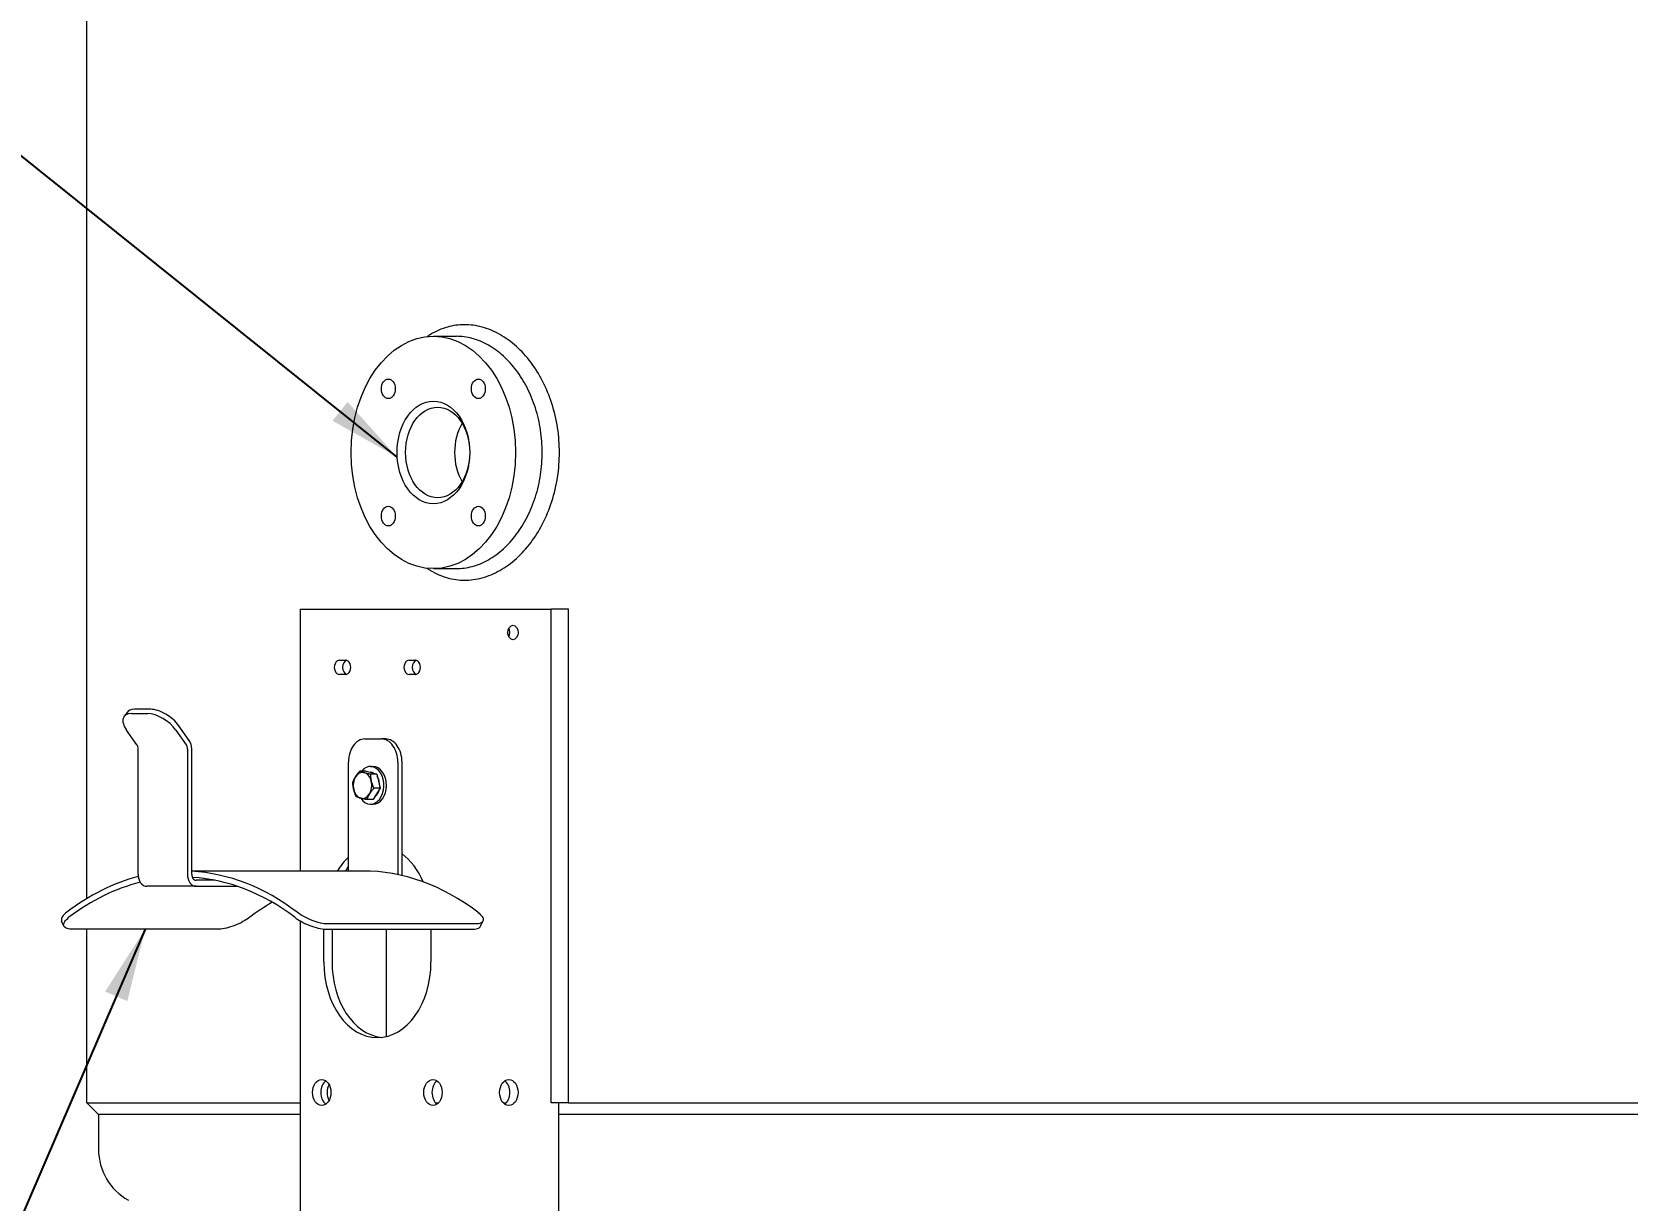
# Model space of a CAD drawing. Header units: inches. Extents: x 20 to 536, y 8 to 344.
# Drawn here: x 81.94 to 116.26, y 70.03 to 95.18 of the extents above; entities that cross this region are included whole.
import ezdxf

# ---------------------------------------------------------------- set-up
doc = ezdxf.new("R2010")
doc.units = ezdxf.units.IN
doc.header["$LTSCALE"] = 16
doc.header["$MEASUREMENT"] = 0
for name, color, linetype, lineweight in [('Dimension (ANSI)', 7, 'Continuous', 25), ('Symbol (ANSI)', 7, 'Continuous', 25), ('Visible (ANSI)', 7, 'Continuous', 50)]:
    doc.layers.add(name, color=color, linetype=linetype, lineweight=lineweight)
doc.styles.add('Standard D-E', font='arial.ttf')
doc.dimstyles.new('in [mm] D-E NeptuneBenson', dxfattribs={"dimscale": 16, "dimtxt": 0.15, "dimasz": 0.098425, "dimexe": 0.125, "dimexo": 0.063, "dimgap": 0.031496, "dimtad": 0, "dimtih": 1, "dimtoh": 1, "dimdec": 4, "dimrnd": 1e-08, "dimzin": 3, "dimdsep": 46, "dimlunit": 5, "dimtxsty": 'Standard D-E', "dimcen": 0.09, "dimdle": 0.393701, "dimclrd": 256, "dimclre": 256, "dimclrt": 256, "dimadec": 1, "dimazin": 1, "dimtfac": 1, "dimtofl": 0, "dimtmove": 0, "dimatfit": 3, "dimfxl": 1, "dimfrac": 1, "dimtolj": 1, "dimtzin": 4, "dimlwd": -1, "dimlwe": -1, "dimarcsym": 0})
doc.dimstyles.new('in [mm] D-E NeptuneBenson$7', dxfattribs={"dimscale": 16, "dimtxt": 0.15, "dimasz": 0.098425, "dimexe": 0.125, "dimexo": 0.063, "dimgap": 0.031496, "dimtad": 0, "dimtih": 1, "dimtoh": 1, "dimdec": 4, "dimrnd": 1e-08, "dimzin": 3, "dimdsep": 46, "dimlunit": 5, "dimtxsty": 'Standard D-E', "dimcen": 0.09, "dimdle": 0.393701, "dimclrd": 256, "dimclre": 256, "dimclrt": 256, "dimadec": 1, "dimazin": 1, "dimtfac": 1, "dimtofl": 0, "dimtmove": 0, "dimatfit": 3, "dimfxl": 1, "dimfrac": 1, "dimtolj": 1, "dimtzin": 4, "dimlwd": -1, "dimlwe": -1, "dimarcsym": 0})

# ---------------------------------------------------------------- blocks, each defined once
blk = doc.blocks.new('*D24')
at = {"layer": 'Defpoints', "color": 0, "transparency": 16777216}
for p in [(33.616, 158.01), (110.294, 158.01), (85.585, 47.596)]:
    blk.add_point(p, dxfattribs=at)
at = {"layer": 'Dimension (ANSI)', "transparency": 16777216}
for p, q in [((109.286, 158.01), (31.616, 158.01)), ((33.616, 156.436), (33.616, 107.78)), ((33.616, 49.171), (33.616, 97.827)), ((84.577, 47.596), (31.616, 47.596))]:
    blk.add_line(p, q, dxfattribs=at)
for points in [[(33.354, 156.436), (33.879, 156.436), (33.616, 158.01)], [(33.354, 49.171), (33.879, 49.171), (33.616, 47.596)]]:
    blk.add_solid(points, dxfattribs=at)
at = {"layer": 'Dimension (ANSI)', "transparency": 16777216, "char_height": 2.4, "attachment_point": 5, "style": 'Standard D-E'}
for s, insert in [('\\A1; 110{\\H1x;\\S7#16;} in', (33.616, 105.738)), ('\\A1;[2804.5 mm]', (33.616, 100.761))]:
    blk.add_mtext(s, dxfattribs=dict(at, insert=insert))
blk = doc.blocks.new('*D25')
at = {"layer": 'Defpoints', "color": 0, "transparency": 16777216}
for p in [(51.286, 148.125), (81.794, 148.125), (85.585, 47.596)]:
    blk.add_point(p, dxfattribs=at)
at = {"layer": 'Dimension (ANSI)', "transparency": 16777216}
for p, q in [((80.786, 148.125), (49.286, 148.125)), ((51.286, 146.551), (51.286, 117.724)), ((51.286, 49.171), (51.286, 107.772)), ((84.577, 47.596), (49.286, 47.596))]:
    blk.add_line(p, q, dxfattribs=at)
for points in [[(51.023, 146.551), (51.548, 146.551), (51.286, 148.125)], [(51.023, 49.171), (51.548, 49.171), (51.286, 47.596)]]:
    blk.add_solid(points, dxfattribs=at)
at = {"layer": 'Dimension (ANSI)', "transparency": 16777216, "char_height": 2.4, "attachment_point": 5, "style": 'Standard D-E'}
for s, insert in [('\\A1; 100{\\H1x;\\S1#2;} in', (51.286, 115.682)), ('\\A1;[2553.4 mm]', (51.286, 110.706))]:
    blk.add_mtext(s, dxfattribs=dict(at, insert=insert))

msp = doc.modelspace()

# ---------------------------------------------------------------- linework, layer by layer
at = {"layer": 'Visible (ANSI)', "linetype": 'Continuous', "lineweight": 18}
for p, q in [((83.11671, 76.52515), (83.11671, 123.37531)), ((90.57334, 88.62531), (91.06862, 88.62531)), ((90.57334, 83.62531), (91.06862, 83.62531)), ((87.71024, 82.75031), (87.91234, 82.75031)), ((87.71024, 82.75031), (87.71024, 77.11714)), ((87.91234, 82.75031), (90.82561, 82.75031)), ((90.82561, 82.75031), (91.80142, 82.75031)), ((91.80142, 82.75031), (93.10944, 82.75031)), ((93.48035, 82.75031), (93.10944, 82.75031)), ((93.10944, 72.12531), (93.10944, 82.75031)), ((93.48035, 72.12531), (93.48035, 82.75031)), ((88.55227, 81.65531), (88.68662, 81.65531)), ((88.68662, 81.34531), (88.55227, 81.34531)), ((90.05133, 81.65531), (90.18568, 81.65531)), ((90.18568, 81.34531), (90.05133, 81.34531)), ((83.98214, 80.53206), (83.91714, 80.44014)), ((84.07539, 80.50502), (84.42894, 80.50502)), ((84.49394, 80.59694), (84.14039, 80.59694)), ((84.19508, 79.83575), (83.97183, 80.15146)), ((85.03249, 80.15146), (85.25574, 79.83575)), ((85.32074, 79.92767), (85.09749, 80.24339)), ((84.222, 77.04734), (84.222, 79.74383)), ((85.28266, 79.74383), (85.28266, 77.04734)), ((85.37459, 77.04734), (85.37459, 79.74383)), ((89.10027, 79.96031), (89.45383, 79.96031)), ((89.54575, 79.96031), (89.45383, 79.96031)), ((88.74672, 77.11714), (88.74672, 79.46031)), ((89.22048, 79.36631), (89.27705, 79.36631)), ((89.80738, 79.46031), (89.80738, 77.04734)), ((89.89931, 77.04734), (89.89931, 79.46031)), ((89.12877, 79.26743), (88.99237, 79.26743)), ((89.12877, 79.26743), (89.24131, 79.23598)), ((89.35386, 79.20454), (89.21745, 79.20454)), ((89.24131, 79.23598), (89.35386, 79.20454)), ((89.35386, 79.20454), (89.39087, 79.05098)), ((89.39087, 79.05098), (89.42789, 78.89742)), ((89.27683, 78.6532), (89.14043, 78.6532)), ((89.35236, 78.77531), (89.27683, 78.6532)), ((89.42789, 78.89742), (89.29148, 78.89742)), ((89.42789, 78.89742), (89.35236, 78.77531)), ((89.22048, 78.55431), (89.27705, 78.55431)), ((89.05219, 77.11714), (85.37459, 77.11714)), ((85.87227, 76.91734), (85.46651, 76.91734)), ((85.46651, 76.78734), (84.40585, 76.78734)), ((85.46651, 76.78734), (86.3575, 76.78734)), ((82.6247, 75.92993), (82.57559, 76.03984)), ((85.96394, 75.86763), (82.78195, 75.86763)), ((83.11671, 72.12531), (83.11671, 75.86763)), ((87.71024, 76.04244), (87.71024, 69.24631)), ((88.21639, 75.16031), (88.21639, 75.86884)), ((88.25136, 75.86763), (91.43334, 75.86763)), ((91.48244, 75.97753), (88.30046, 75.97753)), ((88.39317, 75.86763), (88.39317, 75.16031)), ((89.55711, 75.86763), (89.55711, 73.55217)), ((90.52156, 75.86763), (90.52156, 75.16031)), ((91.5906, 75.92993), (91.63971, 76.03984)), ((83.11671, 72.12531), (87.71024, 72.12531)), ((83.36874, 71.87531), (83.11874, 72.12531)), ((90.62433, 72.12531), (90.68324, 72.12531)), ((92.07956, 72.12531), (92.13847, 72.12531)), ((93.48035, 72.12531), (93.10944, 72.12531)), ((93.26942, 72.12531), (93.26942, 64.78104)), ((93.48035, 72.12531), (128.25712, 72.12531)), ((83.36874, 71.87531), (83.36874, 71.12505)), ((87.71024, 71.87531), (83.36874, 71.87531)), ((128.46805, 71.87531), (93.26942, 71.87531))]:
    msp.add_line(p, q, dxfattribs=at)
msp.add_arc((84.61674, 71.12505), 1.248, 180, 240.948825, dxfattribs=at)
for centre, major_axis in [((90.57334, 86.12531), (0, 2.5)), ((89.60459, 87.49533), (0, 0.21094)), ((91.54209, 87.49533), (0, -0.21094)), ((90.57334, 86.12531), (0, -1.105)), ((90.66526, 86.12531), (0, 0.975)), ((89.60459, 84.75529), (0, 0.21094)), ((91.54209, 84.75529), (0, -0.21094)), ((92.28725, 82.25031), (0, -0.155)), ((88.17255, 72.35031), (0, -0.28)), ((90.5654, 72.35031), (0, -0.28)), ((92.1974, 72.35031), (0, 0.28))]:
    msp.add_ellipse(centre, major_axis=major_axis, ratio=0.70710678, dxfattribs=at)
for centre, major_axis, ratio, start_param, end_param in [((91.71885, 86.12531), (0, -0.975), 0.70710678, 4.01124167, 5.41353629), ((92.11047, 82.25031), (0, 0.155), 0.70710678, 4.07971898, 5.34505898), ((88.55227, 81.50031), (0, -0.155), 0.70710678, 3.14159265, 6.28318531), ((88.72904, 81.50031), (0, 0.155), 0.70710678, 0.19477764, 2.94681501), ((88.68662, 81.50031), (0, 0.155), 0.70710678, 3.14159265, 6.28318531), ((90.05133, 81.50031), (0, -0.155), 0.70710678, 3.14159265, 6.28318531), ((90.22811, 81.50031), (0, 0.155), 0.70710678, 0.19477764, 2.94681501), ((90.18568, 81.50031), (0, 0.155), 0.70710678, 3.14159265, 6.28318531), ((84.32539, 80.15146), (-0.40825, 0.28868), 0.5, 5.6677056, 7.23850193), ((84.39039, 80.24339), (-0.40825, 0.28868), 0.5, 5.6677056, 6.28318531), ((84.67894, 80.15146), (0.40825, -0.28868), 0.5, 0.95531662, 2.52611294), ((84.74394, 80.24339), (-0.40825, 0.28868), 0.5, 4.09690927, 5.6677056), ((84.13008, 79.74383), (0, -0.13), 0.70710678, 1.57079633, 2.35619449), ((85.19074, 79.74383), (0, 0.13), 0.70710678, 4.71238898, 5.49778714), ((85.19074, 79.74383), (0, -0.26), 0.70710678, 1.57079633, 2.35619449), ((89.10027, 79.46031), (0, 0.5), 0.70710678, 0, 1.57079633), ((89.45383, 79.46031), (0, 0.5), 0.70710678, 4.71238898, 6.28318531), ((89.54575, 79.46031), (0, 0.5), 0.70710678, 4.71238898, 6.28318531), ((89.22048, 78.96031), (0, -0.406), 0.70710678, 5.458297, 10.13771808), ((89.27705, 78.96031), (0, -0.406), 0.70710678, 0, 3.14159265), ((89.04865, 78.96031), (0, -0.281), 0.70710678, 3.99373945, 5.040937), ((89.04865, 78.96031), (0, 0.281), 0.70710678, 6.08813455, 7.1353321), ((89.04865, 78.96031), (0, 0.281), 0.70710678, 5.040937, 6.08813455), ((89.04865, 78.96031), (0, 0.281), 0.70710678, 3.99373945, 5.040937), ((89.22048, 78.96031), (0, 0.281), 0.70710678, 5.90214551, 6.27412359), ((89.22048, 78.96031), (0, -0.281), 0.70710678, 1.48598728, 2.31270141), ((89.04865, 78.96031), (0, -0.281), 0.70710678, 5.040937, 6.08813455), ((89.04865, 78.96031), (0, -0.281), 0.70710678, 6.08813455, 7.1353321), ((89.22048, 78.96031), (0, -0.281), 0.70710678, 0.48407717, 1.22021642), ((89.36898, 76.04031), (0, 1.63), 0.70710678, 0.57029133, 0.84913897), ((89.36898, 76.04031), (0, -1.63), 0.70710678, 2.11404801, 2.66345926), ((85.1631, 69.74714), (0, 7.37), 0.70710678, 0.18090041, 0.49564116), ((84.40585, 77.04734), (0, -0.26), 0.70710678, 4.71238898, 6.28318531), ((85.46651, 77.04734), (0, -0.26), 0.70710678, 4.71238898, 6.28318531), ((85.1631, 69.74714), (0, 7.37), 0.70710678, 5.78754415, 6.24259348), ((85.46651, 77.04734), (0, -0.13), 0.70710678, 4.71238898, 6.28318531), ((85.1631, 69.74714), (0, 7.24), 0.70710678, 5.78876518, 6.23927868), ((89.54575, 76.04031), (0, -1.63), 0.70710678, 3.90758363, 3.99073162), ((89.05219, 69.74714), (0, 7.37), 0.70710678, 5.78754415, 6.28318531), ((89.71546, 77.04734), (0, 0.13), 0.70710678, 4.65113704, 4.71238898), ((89.71546, 77.04734), (0, -0.26), 0.70710678, 1.46300553, 1.57079633), ((85.1631, 69.74714), (0, 7.24), 0.70710678, 0.17578008, 0.49442012), ((89.05219, 69.74714), (0, 7.24), 0.70710678, 0.38961712, 0.49442012), ((89.36898, 75.16031), (0, -1.63), 0.70710678, 4.71238898, 7.85398163), ((89.54575, 75.16031), (0, -1.63), 0.70710678, 4.71238898, 6.20642283), ((88.34933, 72.35031), (0, -0.28), 0.70710678, 3.60436277, 5.82041519), ((88.48509, 72.35031), (0, 0.28), 0.70710678, 0.90964484, 2.23194781), ((90.74218, 72.35031), (0, -0.28), 0.70710678, 3.60436277, 5.82041519), ((92.02063, 72.35031), (0, 0.28), 0.70710678, 3.60436277, 5.82041519)]:
    msp.add_ellipse(centre, major_axis=major_axis, ratio=ratio, start_param=start_param, end_param=end_param, dxfattribs=at)
for points, knots in [([(90.44244, 83.63219), (90.46633, 83.61578), (90.49052, 83.60011), (90.63017, 83.51505), (90.75144, 83.46197), (90.99782, 83.39234), (91.12295, 83.3758), (91.36724, 83.3758), (91.4947, 83.39234), (91.75066, 83.46197), (91.87916, 83.51505), (92.12773, 83.65539), (92.24799, 83.74275), (92.47201, 83.94461), (92.57574, 84.05912), (92.76039, 84.30311), (92.84763, 84.44094), (93.00214, 84.74113), (93.0694, 84.90346), (93.17775, 85.24214), (93.21892, 85.41876), (93.27297, 85.77397), (93.28584, 85.95257), (93.28584, 86.29805), (93.27297, 86.47665), (93.21892, 86.83187), (93.17775, 87.00848), (93.0694, 87.34716), (93.00214, 87.5095), (92.84763, 87.80968), (92.76039, 87.94752), (92.57574, 88.19151), (92.47201, 88.30601), (92.24799, 88.50787), (92.12773, 88.59524), (91.87916, 88.73557), (91.75066, 88.78865), (91.4947, 88.85829), (91.36724, 88.87483), (91.12295, 88.87483), (90.99782, 88.85829), (90.75144, 88.78865), (90.63017, 88.73557), (90.49052, 88.65051), (90.46633, 88.63484), (90.44244, 88.61843)], [7.61823811, 7.61823811, 7.61823811, 7.61823811, 7.89764822, 7.89764822, 9.21392004, 9.21392004, 10.53019187, 10.53019187, 11.8464637, 11.8464637, 13.16273552, 13.16273552, 14.47900735, 14.47900735, 15.79527917, 15.79527917, 17.11155532, 17.11155532, 18.42783146, 18.42783146, 19.7441076, 19.7441076, 21.06038374, 21.06038374, 22.37665988, 22.37665988, 23.69293603, 23.69293603, 25.00921217, 25.00921217, 26.32548831, 26.32548831, 27.64176013, 27.64176013, 28.95803196, 28.95803196, 30.27430379, 30.27430379, 31.59057561, 31.59057561, 32.90684744, 32.90684744, 34.22311926, 34.22311926, 34.50252938, 34.50252938, 34.50252938, 34.50252938]), ([(91.06862, 83.62531), (91.17967, 83.62531), (91.29545, 83.64035), (91.52774, 83.70365), (91.64425, 83.75191), (91.86945, 83.87951), (91.97831, 83.95894), (92.18095, 84.14249), (92.27471, 84.24661), (92.44152, 84.46848), (92.52029, 84.59382), (92.65971, 84.86678), (92.72038, 85.0144), (92.81807, 85.32235), (92.85516, 85.48293), (92.90387, 85.80589), (92.91546, 85.96827), (92.91546, 86.28235), (92.90387, 86.44473), (92.85516, 86.76769), (92.81807, 86.92828), (92.72038, 87.23623), (92.65971, 87.38384), (92.52029, 87.6568), (92.44152, 87.78214), (92.27471, 88.00401), (92.18095, 88.10813), (91.97831, 88.29168), (91.86945, 88.37112), (91.64425, 88.49871), (91.52774, 88.54697), (91.29545, 88.61028), (91.17967, 88.62531), (91.06862, 88.62531)], [-28.71993917, -28.71993917, -28.71993917, -28.71993917, -27.52327633, -27.52327633, -26.32661349, -26.32661349, -25.12995065, -25.12995065, -23.93328781, -23.93328781, -22.73662239, -22.73662239, -21.53995696, -21.53995696, -20.34329154, -20.34329154, -19.14662612, -19.14662612, -17.94996069, -17.94996069, -16.75329527, -16.75329527, -15.55662984, -15.55662984, -14.35996442, -14.35996442, -13.16330158, -13.16330158, -11.96663874, -11.96663874, -10.7699759, -10.7699759, -9.57331306, -9.57331306, -9.57331306, -9.57331306]), ([(82.6846, 76.23026), (82.64551, 76.20037), (82.61296, 76.16771), (82.57342, 76.10626), (82.56642, 76.07751), (82.57193, 76.0495), (82.5735, 76.0446), (82.57565, 76.03987)], [5.7511729, 5.7511729, 5.7511729, 5.7511729, 6.23002731, 6.23002731, 6.70888172, 6.70888172, 6.81364761, 6.81364761, 6.81364761, 6.81364761]), ([(88.30046, 75.97753), (88.25607, 75.97753), (88.20123, 75.98426), (88.08352, 76.01129), (88.02063, 76.03156), (87.90406, 76.07751), (87.84262, 76.10626), (87.73095, 76.16771), (87.6807, 76.20037), (87.64161, 76.23026)], [3.83284768, 3.83284768, 3.83284768, 3.83284768, 4.3112545, 4.3112545, 4.78966133, 4.78966133, 5.26851574, 5.26851574, 5.74737015, 5.74737015, 5.74737015, 5.74737015]), ([(91.5307, 76.23026), (91.56979, 76.20037), (91.60234, 76.16771), (91.64187, 76.10626), (91.64888, 76.07751), (91.63983, 76.03156), (91.62321, 76.01129), (91.5667, 75.98426), (91.52684, 75.97753), (91.48244, 75.97753)], [1.91832521, 1.91832521, 1.91832521, 1.91832521, 2.39717963, 2.39717963, 2.87603404, 2.87603404, 3.35444086, 3.35444086, 3.83284768, 3.83284768, 3.83284768, 3.83284768]), ([(82.78195, 75.86763), (82.73756, 75.86763), (82.69769, 75.87436), (82.64119, 75.90139), (82.62457, 75.92165), (82.61554, 75.96758), (82.62255, 75.99631), (82.66213, 76.05768), (82.6947, 76.09028), (82.73381, 76.12011)], [7.66611289, 7.66611289, 7.66611289, 7.66611289, 8.14452025, 8.14452025, 8.6229276, 8.6229276, 9.10179881, 9.10179881, 9.58067001, 9.58067001, 9.58067001, 9.58067001]), ([(86.6229, 76.12011), (86.58379, 76.09028), (86.53351, 76.05768), (86.42181, 75.99631), (86.36035, 75.96758), (86.24377, 75.92165), (86.18088, 75.90139), (86.06317, 75.87436), (86.00833, 75.86763), (85.96394, 75.86763)], [5.75155612, 5.75155612, 5.75155612, 5.75155612, 6.23042733, 6.23042733, 6.70929853, 6.70929853, 7.18770589, 7.18770589, 7.66611324, 7.66611324, 7.66611324, 7.66611324]), ([(87.59239, 76.12011), (87.63151, 76.09028), (87.68178, 76.05768), (87.79349, 75.99631), (87.85494, 75.96758), (87.97152, 75.92165), (88.03441, 75.90139), (88.15212, 75.87436), (88.20697, 75.86763), (88.25136, 75.86763)], [1.91849933, 1.91849933, 1.91849933, 1.91849933, 2.39737053, 2.39737053, 2.87624174, 2.87624174, 3.35464909, 3.35464909, 3.83305645, 3.83305645, 3.83305645, 3.83305645]), ([(91.43334, 75.86763), (91.47773, 75.86763), (91.5176, 75.87436), (91.56792, 75.89843), (91.58289, 75.9131), (91.59054, 75.92996)], [3.833056446, 3.833056446, 3.833056446, 3.833056446, 4.311463801, 4.311463801, 4.685104943, 4.685104943, 4.685104943, 4.685104943])]:
    msp.add_open_spline(points, degree=3, knots=knots, dxfattribs=at)
for points in [[(88.84131, 79.0232), (88.86404, 79.08864), (88.89909, 79.14531)], [(88.86058, 78.86964), (88.8434, 78.94091), (88.84131, 79.0232)], [(88.89909, 79.14531), (88.93415, 79.20199), (88.99237, 79.26743)], [(88.99237, 79.26743), (89.03493, 79.25058), (89.08716, 79.23598)], [(89.08716, 79.23598), (89.13939, 79.22139), (89.21745, 79.20454)], [(89.21745, 79.20454), (89.21954, 79.12225), (89.23672, 79.05098)], [(89.23672, 79.05098), (89.2539, 78.97972), (89.29148, 78.89742)], [(88.91535, 78.71608), (88.87776, 78.79838), (88.86058, 78.86964)], [(89.01014, 78.68464), (88.95791, 78.69923), (88.91535, 78.71608)], [(89.14043, 78.6532), (89.06237, 78.67005), (89.01014, 78.68464)], [(89.19821, 78.77531), (89.16316, 78.71864), (89.14043, 78.6532)], [(89.29148, 78.89742), (89.23326, 78.83198), (89.19821, 78.77531)]]:
    msp.add_rational_spline(points, [1, 1.0379548493, 1], degree=2, dxfattribs=at)

# ---------------------------------------------------------------- dimensions: what is measured, and where the dimension line sits
at = {"layer": 'Dimension (ANSI)'}
for base, p2, text, picture, middle in [((33.61624, 158.01031), (110.29374, 158.01031), ' <> in\\X[2804.5 mm]', '*D24', (33.61624, 102.80331)), ((51.28553, 148.12531), (81.79432, 148.12531), ' <> in\\X[2553.4 mm]', '*D25', (51.28553, 112.74819))]:
    dim = msp.add_linear_dim(base=base, p1=(85.58475, 47.59631), p2=p2, angle=90, text=text, dimstyle='in [mm] D-E NeptuneBenson', override={"dimgap": 0.031496, "dimdec": 4, "dimpost": '', "dimtol": 0, "dimlim": 0, "dimtp": 0, "dimtm": 0, "dimtdec": 2, "dimatfit": 1}, dxfattribs=at)
    dim.commit()
    dim.dimension.update_dxf_attribs({"geometry": picture, "text_midpoint": middle, "dimtype": 160})

# ---------------------------------------------------------------- leaders
at = {"layer": 'Symbol (ANSI)', "annotation_type": 0, "has_hookline": 1, "hookline_direction": 1}
for points, text_width in [([(89.79522, 86.02494), (81.17939, 92.92536), (79.60459, 92.92536)], 24.7678), ([(84.37294, 75.86763), (79.57424, 64.70345), (77.99944, 64.70345)], 15.52306)]:
    msp.add_leader(points, dimstyle='in [mm] D-E NeptuneBenson$7', override={"dimtad": 0}, dxfattribs=dict(at, text_width=text_width))

doc.saveas('drawing.dxf')
